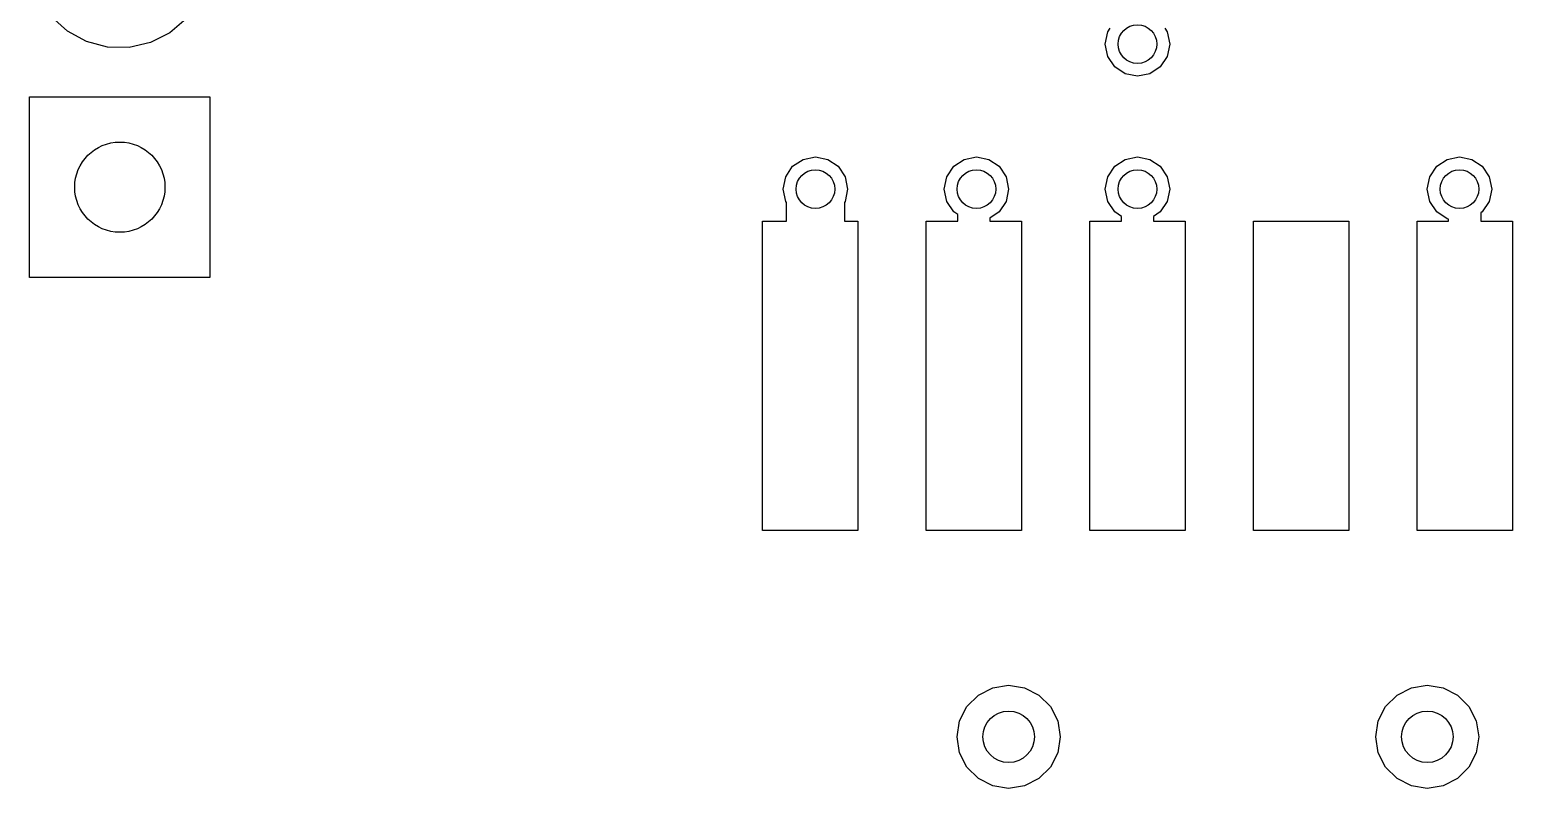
# Model space of a CAD drawing. Extents: x 4.65 to 6.27, y -4.67 to -2.2.
# Drawn here: x 5.5965 to 6.0496, y -4.6713 to -4.4395 of the extents above; entities that cross this region are included whole.
import ezdxf

# ---------------------------------------------------------------- set-up
doc = ezdxf.new("R2010")
doc.units = 0
doc.header["$MEASUREMENT"] = 0
doc.layers.add('BLACK', color=7, linetype='CONTINUOUS')

msp = doc.modelspace()

# ---------------------------------------------------------------- linework, layer by layer
at = {"layer": 'BLACK', "linetype": 'CONTINUOUS'}
for p, q in [((5.60805, -4.43998), (5.60315, -4.43553)), ((5.6443, -4.43617), (5.63927, -4.44047)), ((5.61387, -4.44314), (5.60805, -4.43998)), ((5.63927, -4.44047), (5.63335, -4.44345)), ((5.9252, -4.44388), (5.92595, -4.44011)), ((5.92595, -4.44011), (5.9267, -4.43898)), ((5.94337, -4.43898), (5.94413, -4.44011)), ((5.94413, -4.44011), (5.94488, -4.44388)), ((5.62028, -4.44482), (5.61387, -4.44314)), ((5.6269, -4.44493), (5.62028, -4.44482)), ((5.63335, -4.44345), (5.6269, -4.44493)), ((5.92595, -4.44764), (5.9252, -4.44388)), ((5.94488, -4.44388), (5.94413, -4.44764)), ((5.92808, -4.45084), (5.92595, -4.44764)), ((5.94413, -4.44764), (5.942, -4.45084)), ((5.93127, -4.45297), (5.92808, -4.45084)), ((5.93504, -4.45372), (5.93127, -4.45297)), ((5.93881, -4.45297), (5.93504, -4.45372)), ((5.942, -4.45084), (5.93881, -4.45297)), ((5.59646, -4.51516), (5.59646, -4.46004)), ((5.59646, -4.46004), (5.65157, -4.46004)), ((5.65157, -4.46004), (5.65157, -4.51516)), ((5.82752, -4.48442), (5.82965, -4.48123)), ((5.82965, -4.48123), (5.83285, -4.4791)), ((5.83285, -4.4791), (5.83661, -4.47835)), ((5.83661, -4.47835), (5.84038, -4.4791)), ((5.84038, -4.4791), (5.84357, -4.48123)), ((5.84357, -4.48123), (5.84571, -4.48442)), ((5.87673, -4.48442), (5.87887, -4.48123)), ((5.87887, -4.48123), (5.88206, -4.4791)), ((5.88206, -4.4791), (5.88583, -4.47835)), ((5.88583, -4.47835), (5.88959, -4.4791)), ((5.88959, -4.4791), (5.89279, -4.48123)), ((5.89279, -4.48123), (5.89492, -4.48442)), ((5.92595, -4.48442), (5.92808, -4.48123)), ((5.92808, -4.48123), (5.93127, -4.4791)), ((5.93127, -4.4791), (5.93504, -4.47835)), ((5.93504, -4.47835), (5.93881, -4.4791)), ((5.93881, -4.4791), (5.942, -4.48123)), ((5.942, -4.48123), (5.94413, -4.48442)), ((6.02437, -4.48442), (6.0265, -4.48123)), ((6.0265, -4.48123), (6.0297, -4.4791)), ((6.0297, -4.4791), (6.03346, -4.47835)), ((6.03346, -4.47835), (6.03723, -4.4791)), ((6.03723, -4.4791), (6.04042, -4.48123)), ((6.04042, -4.48123), (6.04256, -4.48442)), ((5.82677, -4.48819), (5.82752, -4.48442)), ((5.84571, -4.48442), (5.84646, -4.48819)), ((5.87598, -4.48819), (5.87673, -4.48442)), ((5.89492, -4.48442), (5.89567, -4.48819)), ((5.9252, -4.48819), (5.92595, -4.48442)), ((5.94413, -4.48442), (5.94488, -4.48819)), ((6.02362, -4.48819), (6.02437, -4.48442)), ((6.04256, -4.48442), (6.04331, -4.48819)), ((5.82752, -4.49196), (5.82677, -4.48819)), ((5.84646, -4.48819), (5.84571, -4.49196)), ((5.87673, -4.49196), (5.87598, -4.48819)), ((5.89567, -4.48819), (5.89492, -4.49196)), ((5.92595, -4.49196), (5.9252, -4.48819)), ((5.94488, -4.48819), (5.94413, -4.49196)), ((6.02437, -4.49196), (6.02362, -4.48819)), ((6.04331, -4.48819), (6.04256, -4.49196)), ((5.82776, -4.49231), (5.82752, -4.49196)), ((5.82776, -4.49803), (5.82776, -4.49231)), ((5.84571, -4.49196), (5.84547, -4.49231)), ((5.84547, -4.49231), (5.84547, -4.49803)), ((5.87887, -4.49515), (5.87673, -4.49196)), ((5.88012, -4.49598), (5.87887, -4.49515)), ((5.89279, -4.49515), (5.88996, -4.49704)), ((5.89492, -4.49196), (5.89279, -4.49515)), ((5.92808, -4.49515), (5.92595, -4.49196)), ((5.93012, -4.49651), (5.92808, -4.49515)), ((5.942, -4.49515), (5.93996, -4.49651)), ((5.94413, -4.49196), (5.942, -4.49515)), ((6.0265, -4.49515), (6.02437, -4.49196)), ((6.0297, -4.49728), (6.0265, -4.49515)), ((6.04042, -4.49515), (6.03996, -4.49546)), ((6.04256, -4.49196), (6.04042, -4.49515)), ((5.82047, -4.59252), (5.82047, -4.49803)), ((5.82047, -4.49803), (5.82776, -4.49803)), ((5.84547, -4.49803), (5.84961, -4.49803)), ((5.84961, -4.49803), (5.84961, -4.59252)), ((5.87047, -4.59252), (5.87047, -4.49803)), ((5.87047, -4.49803), (5.88012, -4.49803)), ((5.88012, -4.49803), (5.88012, -4.49598)), ((5.88996, -4.49704), (5.88996, -4.49803)), ((5.88996, -4.49803), (5.89961, -4.49803)), ((5.89961, -4.49803), (5.89961, -4.59252)), ((5.92047, -4.59252), (5.92047, -4.49803)), ((5.92047, -4.49803), (5.93012, -4.49803)), ((5.93012, -4.49803), (5.93012, -4.49651)), ((5.93996, -4.49651), (5.93996, -4.49803)), ((5.93996, -4.49803), (5.94961, -4.49803)), ((5.94961, -4.49803), (5.94961, -4.59252)), ((5.97047, -4.59252), (5.97047, -4.49803)), ((5.97047, -4.49803), (5.99961, -4.49803)), ((5.99961, -4.49803), (5.99961, -4.59252)), ((6.02047, -4.59252), (6.02047, -4.49803)), ((6.02047, -4.49803), (6.03012, -4.49803)), ((6.03012, -4.49737), (6.0297, -4.49728)), ((6.03012, -4.49803), (6.03012, -4.49737)), ((6.03996, -4.49546), (6.03996, -4.49803)), ((6.03996, -4.49803), (6.04961, -4.49803)), ((6.04961, -4.49803), (6.04961, -4.59252)), ((5.65157, -4.51516), (5.59646, -4.51516)), ((5.84961, -4.59252), (5.82047, -4.59252)), ((5.89961, -4.59252), (5.87047, -4.59252)), ((5.94961, -4.59252), (5.92047, -4.59252)), ((5.99961, -4.59252), (5.97047, -4.59252)), ((6.04961, -4.59252), (6.02047, -4.59252)), ((5.8908, -4.64053), (5.89567, -4.63976)), ((5.89567, -4.63976), (5.90054, -4.64053)), ((6.01876, -4.64053), (6.02362, -4.63976)), ((6.02362, -4.63976), (6.02849, -4.64053)), ((5.88293, -4.64626), (5.88641, -4.64277)), ((5.88641, -4.64277), (5.8908, -4.64053)), ((5.90054, -4.64053), (5.90493, -4.64277)), ((5.90493, -4.64277), (5.90841, -4.64626)), ((6.01088, -4.64626), (6.01437, -4.64277)), ((6.01437, -4.64277), (6.01876, -4.64053)), ((6.02849, -4.64053), (6.03288, -4.64277)), ((6.03288, -4.64277), (6.03636, -4.64626)), ((5.88069, -4.65065), (5.88293, -4.64626)), ((5.90841, -4.64626), (5.91065, -4.65065)), ((6.00864, -4.65065), (6.01088, -4.64626)), ((6.03636, -4.64626), (6.0386, -4.65065)), ((5.87992, -4.65551), (5.88069, -4.65065)), ((5.91065, -4.65065), (5.91142, -4.65551)), ((6.00787, -4.65551), (6.00864, -4.65065)), ((6.0386, -4.65065), (6.03937, -4.65551)), ((5.88069, -4.66038), (5.87992, -4.65551)), ((5.91142, -4.65551), (5.91065, -4.66038)), ((6.00864, -4.66038), (6.00787, -4.65551)), ((6.03937, -4.65551), (6.0386, -4.66038)), ((5.88293, -4.66477), (5.88069, -4.66038)), ((5.91065, -4.66038), (5.90841, -4.66477)), ((6.01088, -4.66477), (6.00864, -4.66038)), ((6.0386, -4.66038), (6.03636, -4.66477)), ((5.88641, -4.66825), (5.88293, -4.66477)), ((5.90841, -4.66477), (5.90493, -4.66825)), ((6.01437, -4.66825), (6.01088, -4.66477)), ((6.03636, -4.66477), (6.03288, -4.66825)), ((5.8908, -4.67049), (5.88641, -4.66825)), ((5.89567, -4.67126), (5.8908, -4.67049)), ((5.90054, -4.67049), (5.89567, -4.67126)), ((5.90493, -4.66825), (5.90054, -4.67049)), ((6.01876, -4.67049), (6.01437, -4.66825)), ((6.02362, -4.67126), (6.01876, -4.67049)), ((6.02849, -4.67049), (6.02362, -4.67126)), ((6.03288, -4.66825), (6.02849, -4.67049))]:
    msp.add_line(p, q, dxfattribs=at)
at = {"layer": 'BLACK'}
for centre, radius in [((5.93504, -4.44388), 0.00591), ((5.62402, -4.4876), 0.01378), ((5.83661, -4.48819), 0.00591), ((5.88583, -4.48819), 0.00591), ((5.93504, -4.48819), 0.00591), ((6.03346, -4.48819), 0.00591), ((5.89567, -4.65551), 0.00787), ((6.02362, -4.65551), 0.00787)]:
    msp.add_circle(centre, radius, dxfattribs=at)

doc.saveas('drawing.dxf')
